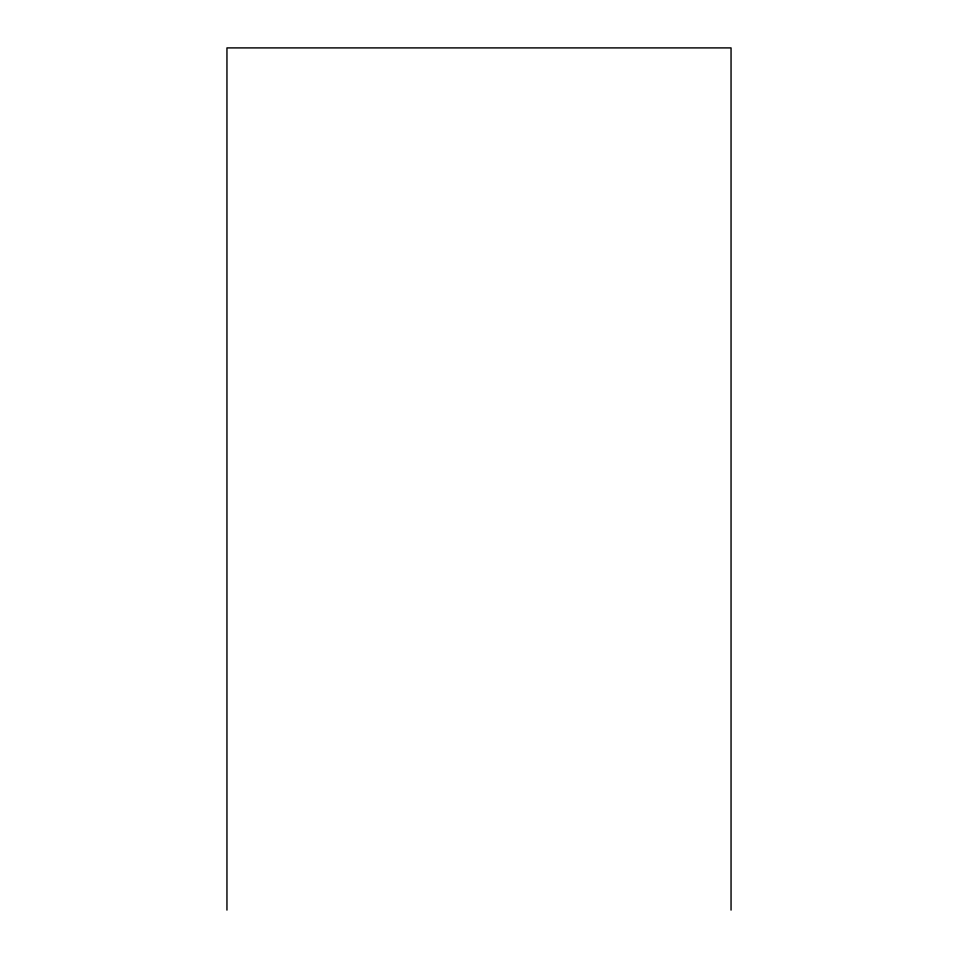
<?xml version="1.0" encoding="UTF-8"?>
<svg xmlns="http://www.w3.org/2000/svg" width="958" height="958" viewBox="0 0 958 958"><rect width="100%" height="100%" fill="white"/><g stroke="black" fill="none" stroke-linecap="round" stroke-linejoin="round"><path stroke-width="1.44" d="M731.05 910.1L731.05 47.9L226.95 47.9L226.95 910.1"/></g></svg>
